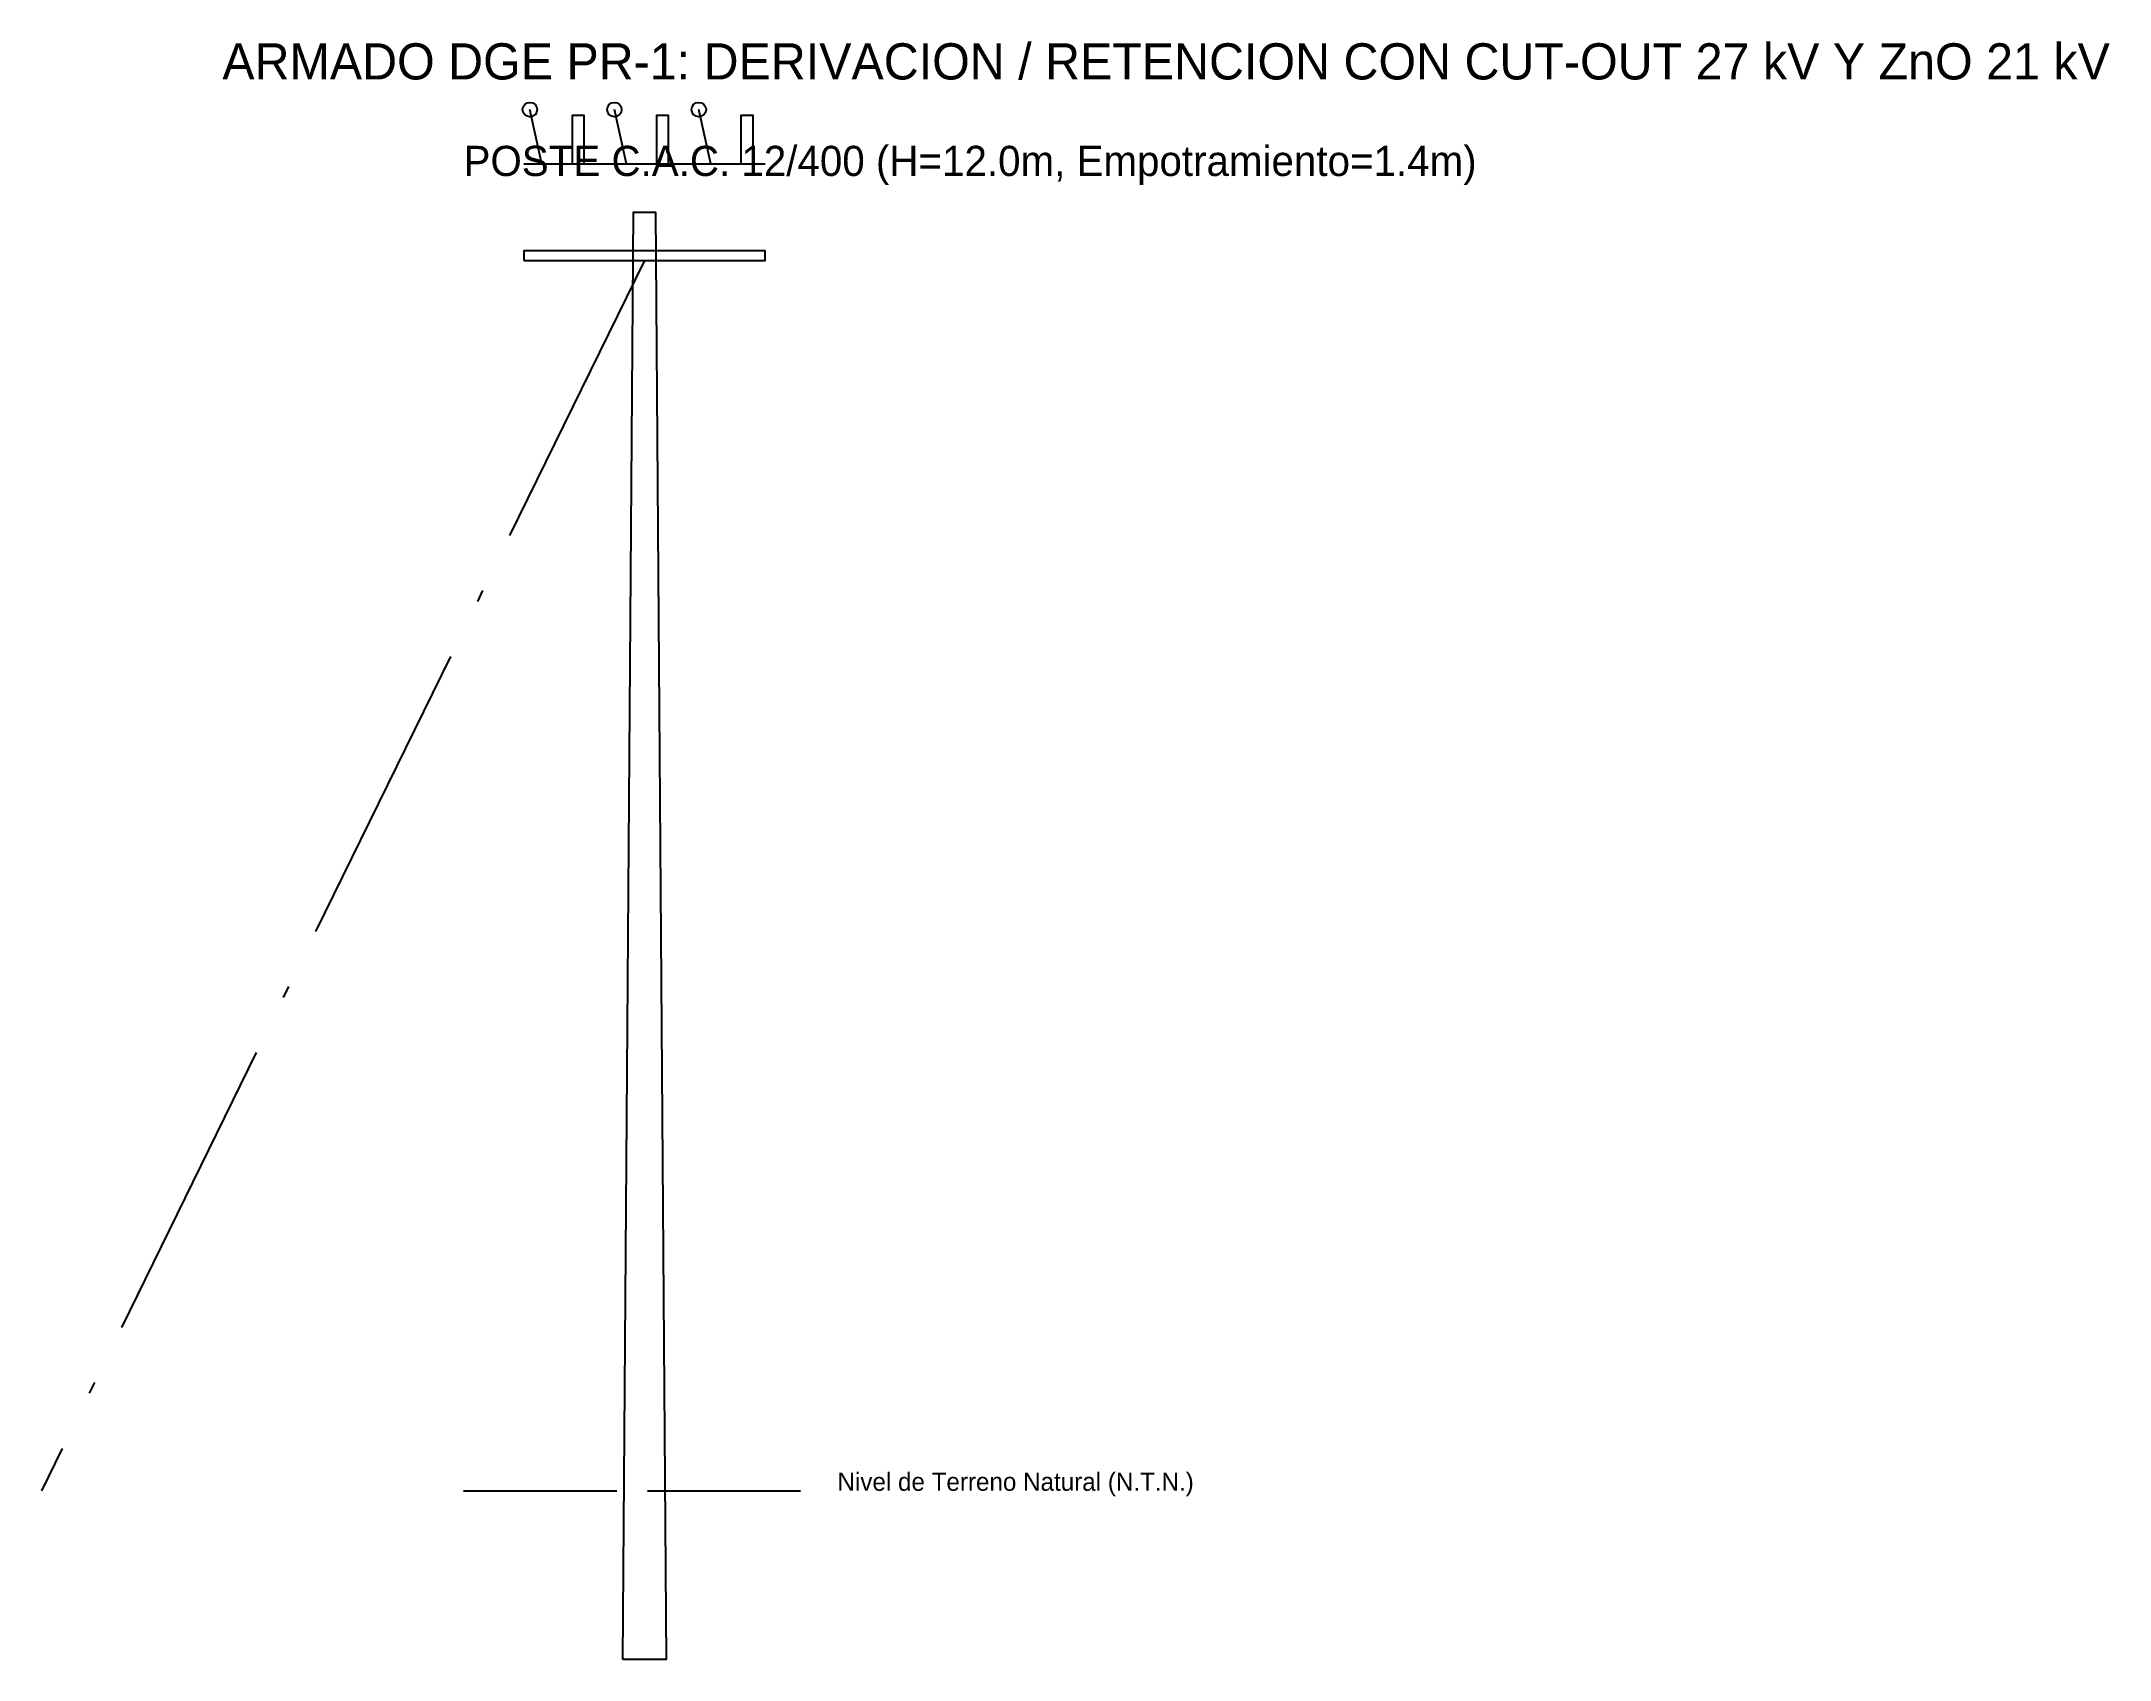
# Model space of a CAD drawing. Header units: metres. Extents: x -5 to 12.1, y 0 to 13.4.
import ezdxf

# ---------------------------------------------------------------- set-up
doc = ezdxf.new("R2010")
doc.units = ezdxf.units.M
doc.linetypes.add('DASHDOT', pattern=[3.556, 2.54, -0.508, 0, -0.508])
doc.linetypes.add('DASHED', pattern=[1.524, 1.27, -0.254])
for name, color, linetype in [('COTAS_Y_TEXTOS', 7, 'Continuous'), ('CRUCETA_Y_FERRETERIA', 2, 'Continuous'), ('EQUIPAMIENTO_MT', 6, 'Continuous'), ('ESTRUCTURA_POSTE', 4, 'Continuous'), ('RETENIDA_ACERO', 5, 'Continuous')]:
    doc.layers.add(name, color=color, linetype=linetype)

msp = doc.modelspace()

# ---------------------------------------------------------------- linework, layer by layer
at = {"layer": 'COTAS_Y_TEXTOS', "linetype": 'DASHED'}
msp.add_line((-1.5, 1.4), (1.5, 1.4), dxfattribs=at)
at = {"layer": 'CRUCETA_Y_FERRETERIA'}
msp.add_line((-1, 12.4), (1, 12.4), dxfattribs=at)
msp.add_lwpolyline([(-1, 11.6), (1, 11.6), (1, 11.68), (-1, 11.68), (-1, 11.6)], close=True, dxfattribs=at)
at = {"layer": 'EQUIPAMIENTO_MT', "color": 6}
for p, q in [((-0.85, 12.4), (-0.95, 12.85)), ((-0.15, 12.4), (-0.25, 12.85)), ((0.55, 12.4), (0.45, 12.85))]:
    msp.add_line(p, q, dxfattribs=at)
at = {"layer": 'EQUIPAMIENTO_MT'}
for points in [[(-0.6, 12.4), (-0.5, 12.4), (-0.5, 12.8), (-0.6, 12.8), (-0.6, 12.4)], [(0.1, 12.4), (0.2, 12.4), (0.2, 12.8), (0.1, 12.8), (0.1, 12.4)], [(0.8, 12.4), (0.9, 12.4), (0.9, 12.8), (0.8, 12.8), (0.8, 12.4)]]:
    msp.add_lwpolyline(points, close=True, dxfattribs=at)
for centre in [(-0.95, 12.85), (-0.25, 12.85), (0.45, 12.85)]:
    msp.add_circle(centre, 0.06, dxfattribs=at)
at = {"layer": 'ESTRUCTURA_POSTE'}
msp.add_lwpolyline([(-0.18, 0), (-0.09, 12), (0.09, 12), (0.18, 0), (-0.18, 0)], close=True, dxfattribs=at)
at = {"layer": 'RETENIDA_ACERO', "linetype": 'DASHDOT'}
msp.add_line((0, 11.6), (-5, 1.4), dxfattribs=at)

# ---------------------------------------------------------------- texts
at = {"layer": 'COTAS_Y_TEXTOS'}
for s, height, p in [('ARMADO DGE PR-1: DERIVACION / RETENCION CON CUT-OUT 27 kV Y ZnO 21 kV', 0.3, (-3.5, 13.1)), ('POSTE C.A.C. 12/400 (H=12.0m, Empotramiento=1.4m)', 0.25, (-1.5, 12.3)), ('Nivel de Terreno Natural (N.T.N.)', 0.15, (1.6, 1.4))]:
    msp.add_text(s, height=height, dxfattribs=at).set_placement(p)

doc.saveas('drawing.dxf')
